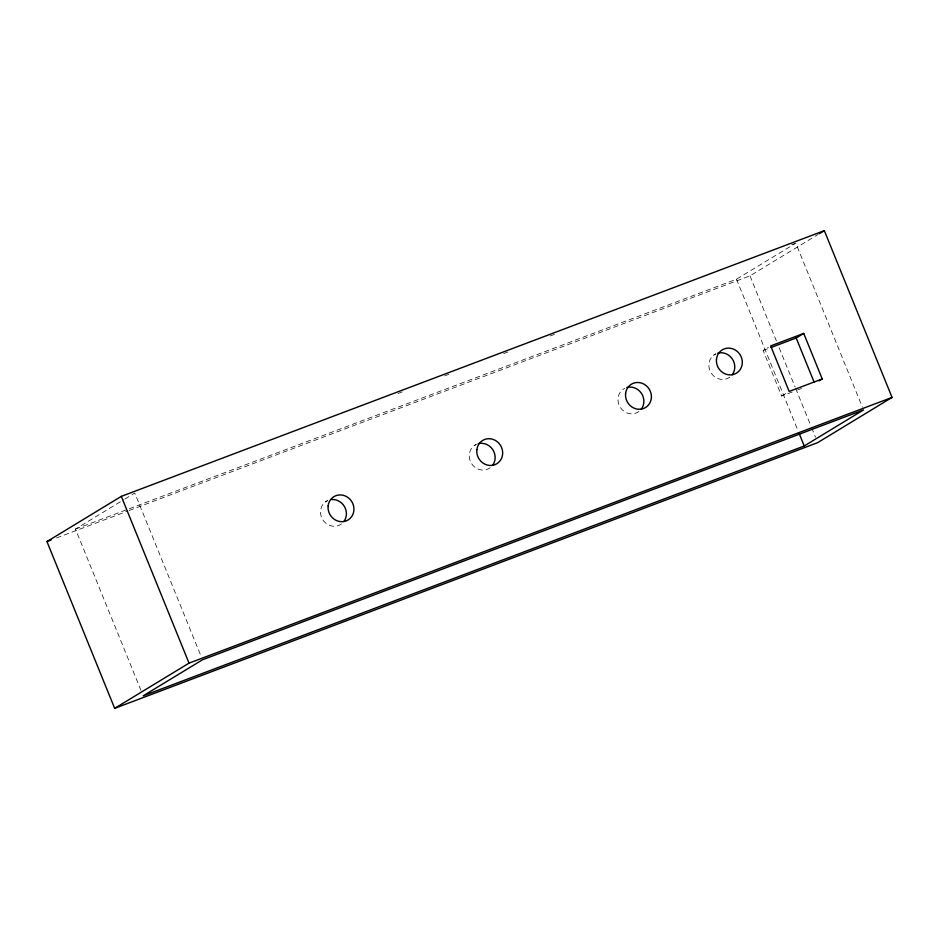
<?xml version="1.0" encoding="UTF-8"?>
<svg xmlns="http://www.w3.org/2000/svg" width="939" height="939" viewBox="0 0 939 939"><rect width="100%" height="100%" fill="white"/><g stroke="black" fill="none" stroke-linecap="round" stroke-linejoin="round"><path stroke-width="0.7" stroke-dasharray="4.7 3.52" d="M140.979 690.411L75.472 529.068L123.655 499.783M124.887 499.032L134.77 493.022L200.84 655.715M325.434 501.872L327.582 500.557M75.472 529.068L736.516 279.212L794.582 243.917M129.171 510.499L749.968 275.866L818.139 234.421M474.172 445.649L476.319 444.347M713.804 355.083L715.952 353.768M792.211 392.033L781.635 396.035L763.137 350.482L768.525 347.219M781.635 396.035L788.091 392.103M398.089 393.488L402.209 391.939M444.722 375.87L448.83 374.309M503.691 353.58L507.811 352.019M550.324 335.951L554.433 334.401M791.694 244.727L795.814 243.166L862.425 407.221M56.54 537.953L127.81 511.016M763.137 350.482L768.431 348.486M797.504 390.037L801.472 388.535M749.968 275.866L776.4 340.939M779.147 347.723L795.11 387.044M795.662 388.394L811.085 426.353M811.636 427.714L815.486 437.198M736.516 279.212L798.173 431.071M729.849 377.114A13.639 12.688 58.7 0 1 710.999 372.713A13.639 12.688 58.7 0 1 715.694 353.921M638.954 411.47A13.639 12.688 58.7 0 1 620.104 407.068A13.639 12.688 58.7 0 1 624.799 388.277M490.228 467.692A13.639 12.688 58.7 0 1 471.366 463.291A13.639 12.688 58.7 0 1 476.061 444.499M341.491 523.903A13.639 12.688 58.7 0 1 322.629 519.502A13.639 12.688 58.7 0 1 327.324 500.71"/><path stroke-width="1.41" d="M46.95 541.58L121.307 496.367L824.336 230.654L892.05 397.42L817.693 442.633L114.664 708.346L46.95 541.58L51.058 540.019M819.371 233.67L824.336 230.654M114.664 708.346L189.032 663.134L892.05 397.42M771.072 347.489L796.19 337.993L803.725 333.415L822.224 378.957L818.996 380.917M804.23 445.978L863.528 409.932L202.484 659.788L143.186 695.834L804.23 445.978L799.277 433.783M803.725 333.415L770.673 345.904L789.171 391.446L822.224 378.957M796.19 337.993L814.148 382.196M121.307 496.367L189.032 663.134M717.76 353.146A13.639 12.688 58.7 0 1 732.338 358.98A13.639 12.688 58.7 0 1 732.209 374.778M626.865 387.502A13.639 12.688 58.7 0 1 641.443 393.335A13.639 12.688 58.7 0 1 641.314 409.134M478.127 443.713A13.639 12.688 58.7 0 1 492.705 449.546A13.639 12.688 58.7 0 1 492.588 465.345M331.596 499.536A13.639 12.688 58.7 0 1 344.59 506.778A13.639 12.688 58.7 0 1 343.85 521.556M716.492 359.109A13.639 12.688 58.7 0 0 734.474 374.133A13.639 12.688 58.7 0 0 737.103 351.315A13.639 12.688 58.7 0 0 716.492 359.109M625.597 393.464A13.639 12.688 58.7 0 0 643.591 408.488A13.639 12.688 58.7 0 0 646.208 385.671A13.639 12.688 58.7 0 0 625.597 393.464M476.859 449.675A13.639 12.688 58.7 0 0 494.853 464.699A13.639 12.688 58.7 0 0 497.47 441.893A13.639 12.688 58.7 0 0 476.859 449.675M328.134 505.898A13.639 12.688 58.7 0 0 346.115 520.922A13.639 12.688 58.7 0 0 348.733 498.104A13.639 12.688 58.7 0 0 328.134 505.898"/></g></svg>
